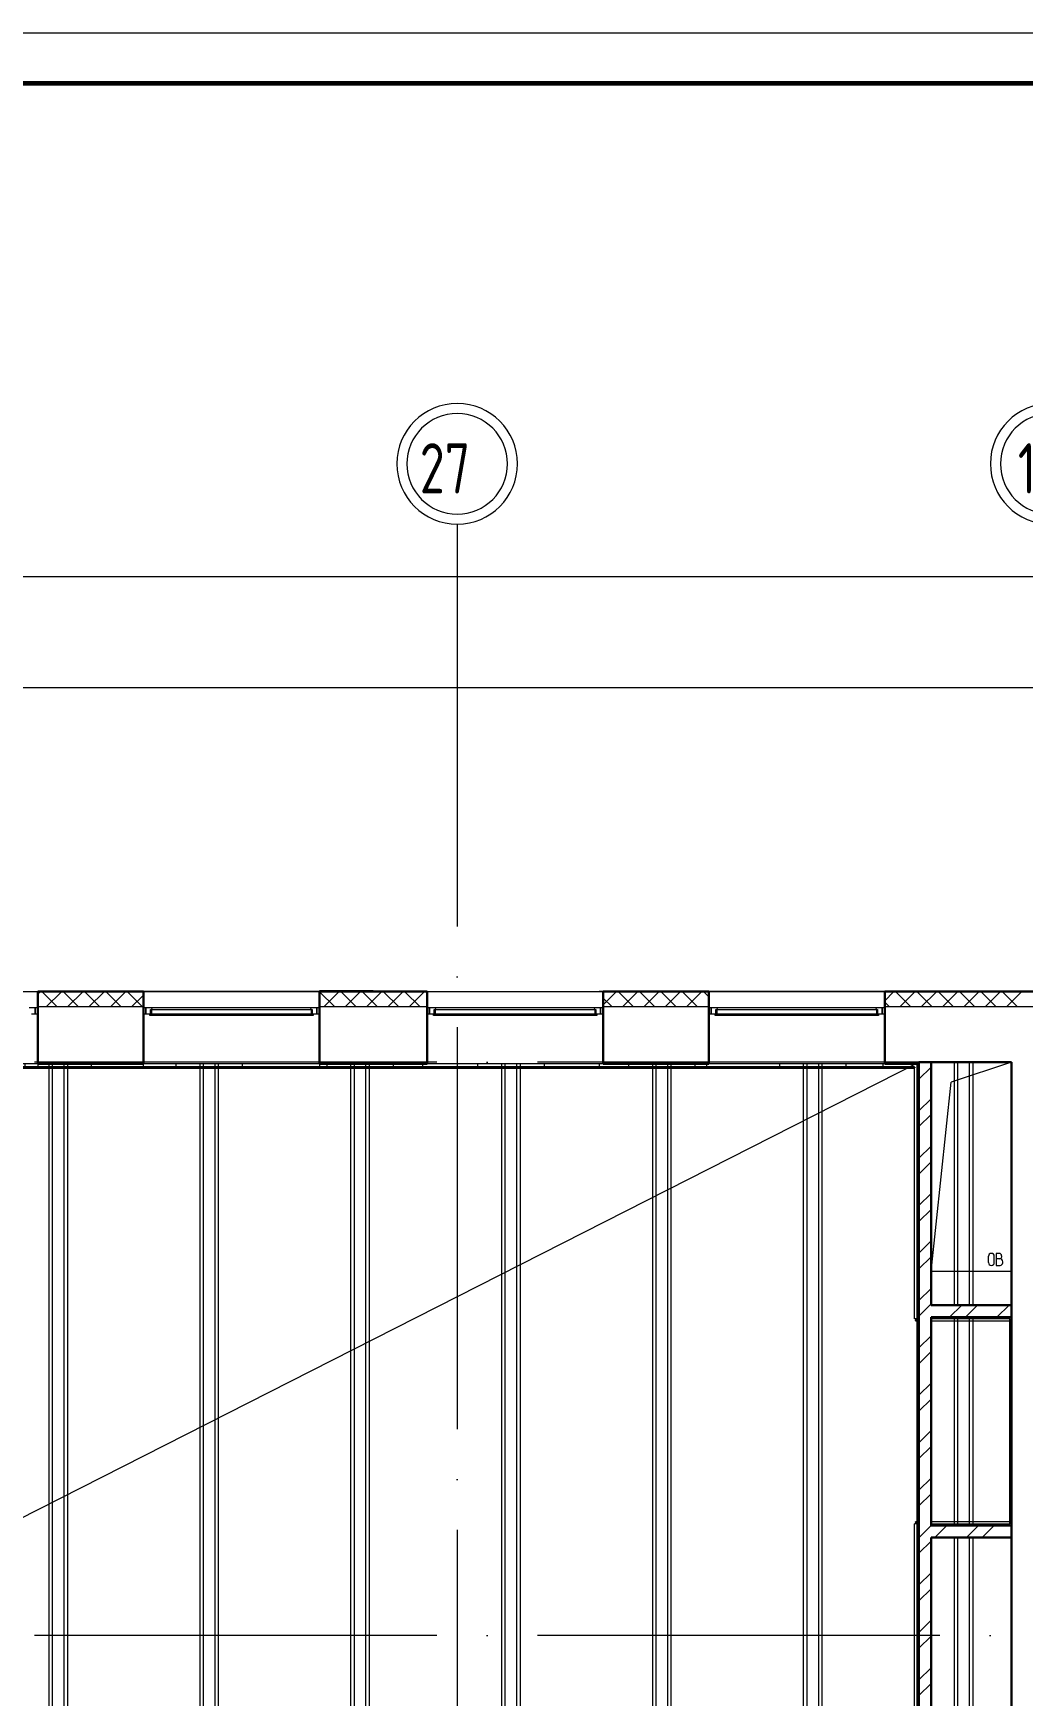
# Model space of a CAD drawing. Header units: millimetres. Extents: x -1073752 to 1436911, y -1379358 to 94781.
# Drawn here: x -901812 to -891976, y -1090287 to -1073756 of the extents above; entities that cross this region are included whole.
import ezdxf

# ---------------------------------------------------------------- set-up
doc = ezdxf.new("R2010")
doc.units = ezdxf.units.MM
doc.linetypes.add('ADSK_Линия сетки', pattern=[25, 20, -2.5, 0, -2.5])
doc.linetypes.add('ADSK_Сверху', pattern=[450, 300, -150])
for name, color, linetype, lineweight in [('_ Окна', 7, 'Continuous', 9), ('Ограждение', 252, 'Continuous', 9), ('Окна', 7, 'Continuous', 9), ('Оси', 252, 'Continuous', 9), ('ОФ_рамка', 8, 'Continuous', 60), ('Перекрытие', 252, 'Continuous', 18), ('Размеры', 250, 'Continuous', 9), ('Стены внутренние', 7, 'Continuous', 18), ('Стены наружные', 7, 'Continuous', 18), ('Стены штриховка', 7, 'Continuous', 9)]:
    doc.layers.add(name, color=color, linetype=linetype, lineweight=lineweight)
doc.layers.add('Линии', color=7, linetype='Continuous', lineweight=9, true_color=0x00a600)
doc.styles.add('GOST Common', font='', dxfattribs={"width": 0.9, "height": 500})
doc.styles.get('GOST Common').set_extended_font_data('GOST 2.304 type A')

# ---------------------------------------------------------------- blocks, each defined once
blk = doc.blocks.new('Перекрытия 2 - Перекрытия 1-1699410-3 этаж копия 1')
at = {"layer": 'Перекрытие', "ltscale": 100}
for p, q in [((-26283, 26745), (-26283, 26710)), ((-26283, 26705), (-26283, 15415)), ((-26046, 26745), (-26046, 26710)), ((-26046, 26705), (-26046, 15415)), ((-26011, 26745), (-26011, 26710)), ((-26011, 26705), (-26011, 15415)), ((-25896, 26745), (-25896, 26710)), ((-25896, 26705), (-25896, 15415)), ((-25861, 26745), (-25861, 26710)), ((-25861, 26705), (-25861, 15415)), ((-25623, 26745), (-25623, 26710)), ((-24783, 26745), (-24783, 26710)), ((-24546, 26745), (-24546, 26710)), ((-24546, 26705), (-24546, 15415)), ((-24511, 26745), (-24511, 26710)), ((-24511, 26705), (-24511, 15415)), ((-24396, 26745), (-24396, 26710)), ((-24396, 26705), (-24396, 15415)), ((-24361, 26745), (-24361, 26710)), ((-24361, 26705), (-24361, 15415)), ((-24123, 26745), (-24123, 26710)), ((-23283, 26745), (-23283, 26710)), ((-23046, 26745), (-23046, 26710)), ((-23046, 26705), (-23046, 15415)), ((-23011, 26745), (-23011, 26710)), ((-23011, 26705), (-23011, 15415)), ((-22896, 26745), (-22896, 26710)), ((-22896, 26705), (-22896, 15415)), ((-22861, 26745), (-22861, 26710)), ((-22861, 26705), (-22861, 15415)), ((-22623, 26745), (-22623, 26710)), ((-21783, 26745), (-21783, 26710)), ((-21546, 26745), (-21546, 26710)), ((-21546, 26705), (-21546, 15415)), ((-21511, 26745), (-21511, 26710)), ((-21511, 26705), (-21511, 15415)), ((-21396, 26745), (-21396, 26710)), ((-21396, 26705), (-21396, 15415)), ((-21361, 26745), (-21361, 26710)), ((-21361, 26705), (-21361, 15415)), ((-21123, 26745), (-21123, 26710)), ((-20283, 26745), (-20283, 26710)), ((-20046, 26745), (-20046, 26710)), ((-20046, 26705), (-20046, 15415)), ((-20011, 26745), (-20011, 26710)), ((-20011, 26705), (-20011, 15415)), ((-19896, 26745), (-19896, 26710)), ((-19896, 26705), (-19896, 15415)), ((-19861, 26745), (-19861, 26710)), ((-19861, 26705), (-19861, 15415)), ((-19623, 26745), (-19623, 26710)), ((-18783, 26745), (-18783, 26710)), ((-18546, 26745), (-18546, 26710)), ((-18546, 26705), (-18546, 15415)), ((-18511, 26745), (-18511, 26710)), ((-18511, 26705), (-18511, 15415)), ((-18396, 26745), (-18396, 26710)), ((-18396, 26705), (-18396, 15415)), ((-18361, 26745), (-18361, 26710)), ((-18361, 26705), (-18361, 15415)), ((-18123, 26745), (-18123, 26710)), ((-17283, 26745), (-17283, 26710)), ((-17046, 26745), (-17046, 26710)), ((-17046, 26705), (-17046, 15415)), ((-17011, 26745), (-17011, 26710)), ((-17011, 26705), (-17011, 15415)), ((-16896, 26745), (-16896, 26710)), ((-16896, 26705), (-16896, 15415)), ((-16861, 26745), (-16861, 26710)), ((-16861, 26705), (-16861, 15415)), ((-16623, 26745), (-16623, 26710)), ((-15783, 26745), (-15783, 26710)), ((-15546, 26745), (-15546, 26710)), ((-15546, 26705), (-15546, 15415)), ((-15511, 26745), (-15511, 26710)), ((-15511, 26705), (-15511, 15415)), ((-15396, 26745), (-15396, 26710)), ((-15396, 26705), (-15396, 15415)), ((-15361, 26745), (-15361, 26710)), ((-15361, 26705), (-15361, 15415)), ((-15123, 26745), (-15123, 26710)), ((-14283, 26745), (-14283, 26710)), ((-14046, 26745), (-14046, 26710)), ((-14046, 26705), (-14046, 15415)), ((-14011, 26745), (-14011, 26710)), ((-14011, 26705), (-14011, 15415)), ((-13896, 26745), (-13896, 26710)), ((-13896, 26705), (-13896, 15415)), ((-13861, 26745), (-13861, 26710)), ((-13861, 26705), (-13861, 15415)), ((-13623, 26745), (-13623, 26710)), ((-12783, 26745), (-12783, 26710)), ((-12546, 26745), (-12546, 26710)), ((-12546, 26705), (-12546, 15415)), ((-12511, 26745), (-12511, 26710)), ((-12511, 26705), (-12511, 15415)), ((-12396, 26745), (-12396, 26710)), ((-12396, 26705), (-12396, 15415)), ((-12361, 26745), (-12361, 26710)), ((-12361, 26705), (-12361, 15415)), ((-12123, 26745), (-12123, 26710)), ((-11283, 26745), (-11283, 26710)), ((-11046, 26745), (-11046, 26710)), ((-11046, 26705), (-11046, 15415)), ((-11011, 26745), (-11011, 26710)), ((-11011, 26705), (-11011, 15415)), ((-10896, 26745), (-10896, 26710)), ((-10896, 26705), (-10896, 15415)), ((-10861, 26745), (-10861, 26710)), ((-10861, 26705), (-10861, 15415)), ((-10623, 26745), (-10623, 26710)), ((-9783, 26745), (-9783, 26710)), ((-9546, 26745), (-9546, 26710)), ((-9546, 26705), (-9546, 15415)), ((-9511, 26745), (-9511, 26710)), ((-9511, 26705), (-9511, 15415)), ((-9396, 26745), (-9396, 26710)), ((-9396, 26705), (-9396, 15415)), ((-9361, 26745), (-9361, 26710)), ((-9361, 26705), (-9361, 15415)), ((-9123, 26745), (-9123, 26710)), ((-8283, 26745), (-8283, 26710)), ((-8046, 26745), (-8046, 26710)), ((-8046, 26705), (-8046, 15415)), ((-8011, 26745), (-8011, 26710)), ((-8011, 26705), (-8011, 15415)), ((-7896, 26745), (-7896, 26710)), ((-7896, 26705), (-7896, 15415)), ((-7861, 26745), (-7861, 26710)), ((-7861, 26705), (-7861, 15415)), ((-7623, 26745), (-7623, 26710)), ((-6783, 26745), (-6783, 26710)), ((-6546, 26745), (-6546, 26710)), ((-6546, 26705), (-6546, 15415)), ((-6511, 26745), (-6511, 26710)), ((-6511, 26705), (-6511, 15415)), ((-6396, 26745), (-6396, 26710)), ((-6396, 26705), (-6396, 15415)), ((-6361, 26745), (-6361, 26710)), ((-6361, 26705), (-6361, 15415)), ((-6123, 26745), (-6123, 26710)), ((-5283, 26745), (-5283, 26710)), ((-5046, 26745), (-5046, 26710)), ((-5046, 26705), (-5046, 15415)), ((-5011, 26745), (-5011, 26710)), ((-5011, 26705), (-5011, 15415)), ((-4896, 26745), (-4896, 26710)), ((-4896, 26705), (-4896, 15415)), ((-4861, 26745), (-4861, 26710)), ((-4861, 26705), (-4861, 15415)), ((-4623, 26745), (-4623, 26710)), ((-3546, 26760), (-3546, 24345)), ((-3511, 26760), (-3511, 24345)), ((-3396, 26760), (-3396, 24345)), ((-3361, 26760), (-3361, 24345)), ((-3546, 24225), (-3546, 22155)), ((-3511, 24225), (-3511, 22155)), ((-3396, 24225), (-3396, 22155)), ((-3361, 24225), (-3361, 22155)), ((-3546, 22035), (-3546, 19955)), ((-3511, 22035), (-3511, 19955)), ((-3396, 22035), (-3396, 19955)), ((-3361, 22035), (-3361, 19955)), ((-3546, 19835), (-3546, 18005)), ((-3511, 19835), (-3511, 18005)), ((-3396, 19835), (-3396, 18005)), ((-3361, 19835), (-3361, 18005)), ((-3546, 17885), (-3546, 17095)), ((-3511, 17885), (-3511, 17095)), ((-3396, 17885), (-3396, 17095)), ((-3361, 17885), (-3361, 17095)), ((-3546, 16975), (-3546, 15360)), ((-3511, 16975), (-3511, 15360)), ((-3396, 16975), (-3396, 15360)), ((-3361, 16975), (-3361, 15360)), ((-26283, 15410), (-26283, 15375)), ((-26046, 15410), (-26046, 15375)), ((-26011, 15410), (-26011, 15375)), ((-25896, 15410), (-25896, 15375)), ((-25861, 15410), (-25861, 15375)), ((-25623, 15410), (-25623, 15375)), ((-24783, 15410), (-24783, 15375)), ((-24546, 15410), (-24546, 15375)), ((-24511, 15410), (-24511, 15375)), ((-24396, 15410), (-24396, 15375)), ((-24361, 15410), (-24361, 15375)), ((-24123, 15410), (-24123, 15375)), ((-23283, 15410), (-23283, 15375)), ((-23046, 15410), (-23046, 15375)), ((-23011, 15410), (-23011, 15375)), ((-22896, 15410), (-22896, 15375)), ((-22861, 15410), (-22861, 15375)), ((-22623, 15410), (-22623, 15375)), ((-21783, 15410), (-21783, 15375)), ((-21546, 15410), (-21546, 15375)), ((-21511, 15410), (-21511, 15375)), ((-21396, 15410), (-21396, 15375)), ((-21361, 15410), (-21361, 15375)), ((-21123, 15410), (-21123, 15375)), ((-20283, 15410), (-20283, 15375)), ((-20046, 15410), (-20046, 15375)), ((-20011, 15410), (-20011, 15375)), ((-19896, 15410), (-19896, 15375)), ((-19861, 15410), (-19861, 15375)), ((-19623, 15410), (-19623, 15375)), ((-18783, 15410), (-18783, 15375)), ((-18546, 15410), (-18546, 15375)), ((-18511, 15410), (-18511, 15375)), ((-18396, 15410), (-18396, 15375)), ((-18361, 15410), (-18361, 15375)), ((-18123, 15410), (-18123, 15375)), ((-17283, 15410), (-17283, 15375)), ((-17046, 15410), (-17046, 15375)), ((-17011, 15410), (-17011, 15375)), ((-16896, 15410), (-16896, 15375)), ((-16861, 15410), (-16861, 15375)), ((-16623, 15410), (-16623, 15375)), ((-15783, 15410), (-15783, 15375)), ((-15546, 15410), (-15546, 15375)), ((-15511, 15410), (-15511, 15375)), ((-15396, 15410), (-15396, 15375)), ((-15361, 15410), (-15361, 15375)), ((-15123, 15410), (-15123, 15375)), ((-14283, 15410), (-14283, 15375)), ((-14046, 15410), (-14046, 15375)), ((-14011, 15410), (-14011, 15375)), ((-13896, 15410), (-13896, 15375)), ((-13861, 15410), (-13861, 15375)), ((-13623, 15410), (-13623, 15375)), ((-12783, 15410), (-12783, 15375)), ((-12546, 15410), (-12546, 15375)), ((-12511, 15410), (-12511, 15375)), ((-12396, 15410), (-12396, 15375)), ((-12361, 15410), (-12361, 15375)), ((-12123, 15410), (-12123, 15375)), ((-11283, 15410), (-11283, 15375)), ((-11046, 15410), (-11046, 15375)), ((-11011, 15410), (-11011, 15375)), ((-10896, 15410), (-10896, 15375)), ((-10861, 15410), (-10861, 15375)), ((-10623, 15410), (-10623, 15375)), ((-9783, 15410), (-9783, 15375)), ((-9546, 15410), (-9546, 15375)), ((-9511, 15410), (-9511, 15375)), ((-9396, 15410), (-9396, 15375)), ((-9361, 15410), (-9361, 15375)), ((-9123, 15410), (-9123, 15375)), ((-8283, 15410), (-8283, 15375)), ((-8046, 15410), (-8046, 15375)), ((-8011, 15410), (-8011, 15375)), ((-7896, 15410), (-7896, 15375)), ((-7861, 15410), (-7861, 15375)), ((-7623, 15410), (-7623, 15375)), ((-6783, 15410), (-6783, 15375)), ((-6546, 15410), (-6546, 15375)), ((-6511, 15410), (-6511, 15375)), ((-6396, 15410), (-6396, 15375)), ((-6361, 15410), (-6361, 15375)), ((-6123, 15410), (-6123, 15375)), ((-5283, 15410), (-5283, 15375)), ((-5046, 15410), (-5046, 15375)), ((-5011, 15410), (-5011, 15375)), ((-4896, 15410), (-4896, 15375)), ((-4861, 15410), (-4861, 15375)), ((-4623, 15410), (-4623, 15375))]:
    blk.add_line(p, q, dxfattribs=at)
blk = doc.blocks.new('3 этаж')
at = {"layer": '_ Окна', "color": 251, "lineweight": 18, "true_color": 0x636466}
for p, q in [((264801, 29777), (264741, 29777)), ((264801, 29719), (264801, 29777)), ((265960, 29777), (265901, 29777)), ((265901, 29777), (265901, 29719)), ((265947, 29719), (265947, 29760)), ((265947, 29760), (265959, 29760)), ((265965, 29760), (265960, 29777)), ((267541, 29777), (267537, 29760)), ((267601, 29777), (267541, 29777)), ((267543, 29760), (267555, 29760)), ((267555, 29760), (267555, 29719)), ((267601, 29719), (267601, 29777)), ((268780, 29777), (268721, 29777)), ((268721, 29777), (268721, 29719)), ((268767, 29719), (268767, 29760)), ((268767, 29760), (268779, 29760)), ((268785, 29760), (268780, 29777)), ((270361, 29777), (270357, 29760)), ((270421, 29777), (270361, 29777)), ((270363, 29760), (270375, 29760)), ((270375, 29760), (270375, 29719)), ((270421, 29719), (270421, 29777)), ((271580, 29777), (271521, 29777)), ((271521, 29777), (271521, 29719)), ((271567, 29719), (271567, 29760)), ((271567, 29760), (271579, 29760)), ((271585, 29760), (271580, 29777)), ((273161, 29777), (273157, 29760)), ((273221, 29777), (273161, 29777)), ((273163, 29760), (273175, 29760)), ((273175, 29760), (273175, 29719)), ((273221, 29719), (273221, 29777)), ((264763, 29719), (264801, 29719)), ((265901, 29719), (265939, 29719)), ((267563, 29719), (267601, 29719)), ((268721, 29719), (268759, 29719)), ((270383, 29719), (270421, 29719)), ((271521, 29719), (271559, 29719)), ((273183, 29719), (273221, 29719))]:
    blk.add_line(p, q, dxfattribs=at)
at = {"layer": '_ Окна', "color": 251, "true_color": 0x636466}
for p, q in [((264826, 29777), (264801, 29777)), ((264801, 29777), (264801, 29719)), ((265901, 29777), (265876, 29777)), ((265901, 29719), (265901, 29777)), ((267626, 29777), (267601, 29777)), ((267601, 29777), (267601, 29719)), ((268721, 29777), (268696, 29777)), ((268721, 29719), (268721, 29777)), ((270446, 29777), (270421, 29777)), ((270421, 29777), (270421, 29719)), ((271521, 29777), (271496, 29777)), ((271521, 29719), (271521, 29777)), ((273246, 29777), (273221, 29777)), ((273221, 29777), (273221, 29719)), ((264801, 29719), (264826, 29719)), ((265876, 29719), (265901, 29719)), ((267601, 29719), (267626, 29719)), ((268696, 29719), (268721, 29719)), ((270421, 29719), (270446, 29719)), ((271496, 29719), (271521, 29719)), ((273221, 29719), (273246, 29719))]:
    blk.add_line(p, q, dxfattribs=at)
at = {"layer": 'Линии', "color": 251, "linetype": 'ADSK_Сверху', "ltscale": 200, "true_color": 0x636466}
blk.add_line((251146, 17837), (273586, 29237), dxfattribs=at)
at = {"layer": 'Линии', "color": 251, "lineweight": 18, "ltscale": 200, "true_color": 0x636466}
for p, q in [((274506, 29237), (273906, 29039)), ((273706, 27157), (273906, 29039)), ((274278, 27245), (274278, 27307)), ((274335, 27245), (274335, 27307)), ((274385, 27336), (274355, 27336)), ((274355, 27336), (274355, 27216)), ((274389, 27283), (274355, 27283)), ((274409, 27303), (274409, 27313)), ((274506, 27157), (273706, 27157)), ((274355, 27216), (274392, 27216)), ((274419, 27243), (274419, 27253))]:
    blk.add_line(p, q, dxfattribs=at)
at = {"layer": 'Линии', "color": 251, "lineweight": 18, "true_color": 0x636466}
for centre, radius, start, end in [((274306, 27307), 28.7, 0, 180), ((274385, 27313), 23.3, 0, 90), ((274389, 27303), 20, 270, 0), ((274389, 27253), 30, 0, 90), ((274306, 27245), 28.7, 180, 0), ((274392, 27243), 26.7, 270, 0)]:
    blk.add_arc(centre, radius, start, end, dxfattribs=at)
at = {"layer": 'Ограждение', "color": 251, "true_color": 0x636466}
for p, q in [((273551, 26687), (273551, 26667)), ((273551, 26667), (273571, 26667)), ((273706, 26667), (274491, 26667)), ((273551, 24667), (273551, 24647)), ((273571, 24667), (273551, 24667)), ((274491, 24667), (273706, 24667))]:
    blk.add_line(p, q, dxfattribs=at)
for points, knots in [([(273551, 26667), (273551, 26667), (273551, 26667), (273551, 26667), (273551, 26667), (273552, 26668), (273552, 26668), (273552, 26668), (273553, 26669), (273553, 26669), (273554, 26669), (273554, 26670), (273555, 26670), (273555, 26671), (273556, 26672)], [0, 0, 0, 0, 0.166667, 0.25, 0.333333, 0.416667, 0.458333, 0.5, 0.583333, 0.666667, 0.708333, 0.75, 0.833333, 1, 1, 1, 1]), ([(273556, 24662), (273555, 24662), (273555, 24663), (273554, 24663), (273553, 24664), (273553, 24664), (273553, 24665), (273552, 24665), (273552, 24665), (273552, 24666), (273551, 24666), (273551, 24666), (273551, 24666), (273551, 24667), (273551, 24667)], [0, 0, 0, 0, 0.166667, 0.25, 0.333333, 0.375, 0.416667, 0.5, 0.541667, 0.583333, 0.666667, 0.75, 0.833333, 1, 1, 1, 1])]:
    blk.add_open_spline(points, degree=3, knots=knots, dxfattribs=at)
at = {"layer": 'Окна', "color": 251, "true_color": 0x636466}
for p, q in [((265959, 29760), (267543, 29760)), ((265959, 29719), (265959, 29760)), ((267541, 29777), (265960, 29777)), ((267543, 29760), (267543, 29719)), ((268779, 29760), (270363, 29760)), ((268779, 29719), (268779, 29760)), ((270361, 29777), (268780, 29777)), ((270363, 29760), (270363, 29719)), ((271579, 29760), (273163, 29760)), ((271579, 29719), (271579, 29760)), ((273161, 29777), (271580, 29777)), ((273163, 29760), (273163, 29719)), ((265939, 29719), (267563, 29719)), ((265939, 29702), (265939, 29719)), ((267563, 29702), (265939, 29702)), ((267563, 29719), (267563, 29702)), ((268759, 29719), (270383, 29719)), ((268759, 29702), (268759, 29719)), ((270383, 29702), (268759, 29702)), ((270383, 29719), (270383, 29702)), ((271559, 29719), (273183, 29719)), ((271559, 29702), (271559, 29719)), ((273183, 29702), (271559, 29702)), ((273183, 29719), (273183, 29702))]:
    blk.add_line(p, q, dxfattribs=at)
at = {"layer": 'Оси', "color": 251, "linetype": 'ADSK_Линия сетки', "ltscale": 200, "true_color": 0x636466}
for p, q in [((268996, 34587), (268996, 13337)), ((308796, 29237), (237074, 29237)), ((308796, 23537), (237074, 23537))]:
    blk.add_line(p, q, dxfattribs=at)
at = {"layer": 'Оси', "color": 251, "lineweight": 20, "true_color": 0x636466}
for centre, radius, start, end in [((268996, 35187), 600, 0, 180), ((274896, 35187), 600, 0, 180), ((268996, 35187), 500, 0, 180), ((274896, 35187), 500, 0, 180), ((268996, 35187), 600, 180, 0), ((268996, 35187), 500, 180, 0), ((274896, 35187), 600, 180, 0), ((274896, 35187), 500, 180, 0)]:
    blk.add_arc(centre, radius, start, end, dxfattribs=at)
at = {"layer": 'Перекрытие', "color": 251, "true_color": 0x636466}
blk.add_line((274506, 27157), (273706, 27157), dxfattribs=at)
at = {"layer": 'Размеры', "color": 251, "lineweight": 20, "true_color": 0x636466}
for p, q in [((250996, 34068), (304896, 34068)), ((250996, 32964), (274896, 32964))]:
    blk.add_line(p, q, dxfattribs=at)
at = {"layer": 'Стены внутренние', "color": 251, "true_color": 0x636466}
for p, q in [((263076, 29939), (264826, 29939)), ((265876, 29939), (267626, 29939)), ((268696, 29939), (270446, 29939)), ((271496, 29939), (273246, 29939)), ((265876, 29787), (264826, 29787)), ((268696, 29787), (267626, 29787)), ((271496, 29787), (270446, 29787)), ((274961, 29787), (273246, 29787)), ((264826, 29237), (265876, 29237)), ((267626, 29237), (268696, 29237)), ((270446, 29237), (271496, 29237)), ((273246, 29237), (273586, 29237))]:
    blk.add_line(p, q, dxfattribs=at)
at = {"layer": 'Стены внутренние', "color": 251, "lineweight": 30, "true_color": 0x636466}
for p, q in [((264826, 29237), (264826, 29939)), ((264826, 29939), (265876, 29939)), ((265876, 29237), (265876, 29939)), ((267626, 29237), (267626, 29939)), ((267626, 29939), (268696, 29939)), ((268696, 29237), (268696, 29939)), ((270446, 29237), (270446, 29939)), ((270446, 29939), (271496, 29939)), ((271496, 29237), (271496, 29939)), ((273246, 29237), (273246, 29939)), ((275476, 29939), (273246, 29939)), ((274506, 29237), (273706, 29237)), ((274506, 26822), (274506, 29237)), ((274506, 24632), (274506, 26702)), ((274506, 22432), (274506, 24512))]:
    blk.add_line(p, q, dxfattribs=at)
at = {"layer": 'Стены внутренние', "color": 251, "linetype": 'Continuous', "lineweight": 9, "true_color": 0x636466}
for p, q in [((264828, 29915), (264849, 29937)), ((265021, 29787), (264871, 29937)), ((264911, 29787), (265061, 29937)), ((265233, 29787), (265083, 29937)), ((265123, 29787), (265273, 29937)), ((265445, 29787), (265295, 29937)), ((265335, 29787), (265485, 29937)), ((265657, 29787), (265507, 29937)), ((265548, 29787), (265698, 29937)), ((265563, 29937), (265562, 29939)), ((265869, 29787), (265719, 29937)), ((267778, 29787), (267628, 29937)), ((267669, 29787), (267819, 29937)), ((267991, 29787), (267841, 29937)), ((267881, 29787), (268031, 29937)), ((268203, 29787), (268053, 29937)), ((268093, 29787), (268243, 29937)), ((268415, 29787), (268265, 29937)), ((268305, 29787), (268455, 29937)), ((268627, 29787), (268477, 29937)), ((268517, 29787), (268667, 29937)), ((268694, 29932), (268689, 29937)), ((270446, 29806), (270577, 29937)), ((270748, 29787), (270598, 29937)), ((270639, 29787), (270789, 29937)), ((270960, 29787), (270810, 29937)), ((270843, 29937), (270842, 29939)), ((270851, 29787), (271001, 29937)), ((270986, 29939), (270985, 29937)), ((271173, 29787), (271023, 29937)), ((271063, 29787), (271213, 29937)), ((271385, 29787), (271235, 29937)), ((271275, 29787), (271425, 29937)), ((271494, 29890), (271447, 29937)), ((273246, 29848), (273334, 29937)), ((273506, 29787), (273356, 29937)), ((273396, 29787), (273546, 29937)), ((273718, 29787), (273568, 29937)), ((273609, 29787), (273759, 29937)), ((273930, 29787), (273780, 29937)), ((273802, 29939), (273800, 29937)), ((273821, 29787), (273971, 29937)), ((274142, 29787), (273992, 29937)), ((274033, 29787), (274183, 29937)), ((274036, 29939), (274035, 29937)), ((274355, 29787), (274205, 29937)), ((274245, 29787), (274395, 29937)), ((274567, 29787), (274417, 29937)), ((274457, 29787), (274607, 29937)), ((265760, 29787), (265874, 29901)), ((270536, 29787), (270448, 29875)), ((271487, 29787), (271496, 29795)), ((273246, 29908), (273248, 29908)), ((273294, 29787), (273246, 29835))]:
    blk.add_line(p, q, dxfattribs=at)
at = {"layer": 'Стены наружные', "color": 251, "true_color": 0x636466}
for p, q in [((264826, 29944), (264826, 29939)), ((264826, 29944), (267626, 29944)), ((265351, 29939), (265351, 29944)), ((265876, 29944), (265876, 29939)), ((270406, 29944), (273821, 29944)), ((270406, 29939), (270406, 29944)), ((270941, 29939), (270941, 29944)), ((271476, 29939), (271476, 29944)), ((273821, 29939), (273821, 29944)), ((267626, 29192), (262006, 29192)), ((264826, 29222), (263076, 29222)), ((264826, 29222), (264826, 29192)), ((267626, 29222), (265876, 29222)), ((265876, 29192), (265876, 29222)), ((267626, 29222), (267626, 29192)), ((273541, 29192), (267626, 29192)), ((268656, 29192), (268656, 29222)), ((270446, 29222), (268696, 29222)), ((270406, 29222), (270406, 29192)), ((271476, 29192), (271476, 29222)), ((273246, 29222), (271496, 29222)), ((273226, 29222), (273226, 29192)), ((273541, 29187), (273541, 29192)), ((273541, 26687), (273541, 29182)), ((273571, 26687), (273541, 26687)), ((274491, 26687), (273706, 26687)), ((274491, 24647), (274491, 26687)), ((273541, 22297), (273541, 24647)), ((273571, 24647), (273541, 24647)), ((273706, 24647), (274491, 24647))]:
    blk.add_line(p, q, dxfattribs=at)
at = {"layer": 'Стены наружные', "color": 251, "lineweight": 30, "true_color": 0x636466}
for p, q in [((267626, 29944), (268161, 29944)), ((267626, 29944), (267626, 29939)), ((268161, 29939), (267626, 29939)), ((268161, 29944), (268161, 29939)), ((251191, 29187), (273541, 29187)), ((273541, 29182), (251191, 29182)), ((264826, 29222), (264826, 29237)), ((264826, 29222), (265876, 29222)), ((265876, 29222), (265876, 29237)), ((267626, 29222), (267626, 29237)), ((267626, 29222), (268696, 29222)), ((268696, 29222), (268696, 29237)), ((270446, 29222), (270446, 29237)), ((270446, 29222), (271496, 29222)), ((271496, 29222), (271496, 29237)), ((273246, 29222), (273246, 29237)), ((273571, 29222), (273246, 29222)), ((273541, 29182), (273541, 29187)), ((273571, 17852), (273571, 29222)), ((273586, 29237), (273586, 17837)), ((273586, 29237), (273706, 29237)), ((273706, 29237), (273706, 26822)), ((274506, 26822), (273706, 26822)), ((274506, 26822), (274506, 26702)), ((274506, 26702), (273706, 26702)), ((273706, 26702), (273706, 24632)), ((274506, 24632), (273706, 24632)), ((274506, 24632), (274506, 24512)), ((274506, 24512), (273706, 24512)), ((273706, 24512), (273706, 22432))]:
    blk.add_line(p, q, dxfattribs=at)
at = {"layer": 'Стены наружные', "color": 251, "linetype": 'Continuous', "lineweight": 9, "true_color": 0x636466}
for p, q in [((265195, 29222), (265210, 29237)), ((265619, 29222), (265634, 29237)), ((267740, 29222), (267755, 29237)), ((268165, 29222), (268180, 29237)), ((268589, 29222), (268604, 29237)), ((270710, 29222), (270725, 29237)), ((271134, 29222), (271149, 29237)), ((273256, 29222), (273271, 29237)), ((273571, 29112), (273586, 29127)), ((273586, 29225), (273597, 29237)), ((273586, 29068), (273706, 29188)), ((273586, 28754), (273706, 28874)), ((273571, 28688), (273586, 28703)), ((273586, 28597), (273706, 28717)), ((273571, 28264), (273586, 28279)), ((273586, 28283), (273706, 28403)), ((273586, 28125), (273706, 28245)), ((273571, 27840), (273586, 27855)), ((273586, 27811), (273706, 27931)), ((273586, 27654), (273706, 27774)), ((273586, 27340), (273706, 27460)), ((273571, 27415), (273586, 27430)), ((273586, 27182), (273706, 27302)), ((273571, 26991), (273586, 27006)), ((273586, 26868), (273706, 26988)), ((273586, 26711), (273696, 26822)), ((273696, 26822), (273706, 26831)), ((273891, 26702), (274011, 26822)), ((274048, 26702), (274168, 26822)), ((274362, 26702), (274482, 26822)), ((273571, 26567), (273586, 26582)), ((273586, 26397), (273706, 26517)), ((273586, 26239), (273706, 26359)), ((273571, 26142), (273586, 26157)), ((273586, 25925), (273706, 26045)), ((273586, 25768), (273706, 25888)), ((273571, 25718), (273586, 25733)), ((273586, 25454), (273706, 25574)), ((273571, 25294), (273586, 25309)), ((273586, 25297), (273706, 25417)), ((273586, 24982), (273706, 25102)), ((273571, 24870), (273586, 24885)), ((273586, 24825), (273706, 24945)), ((273587, 24512), (273707, 24632)), ((273744, 24512), (273864, 24632)), ((274058, 24512), (274178, 24632)), ((274215, 24512), (274335, 24632)), ((273586, 24511), (273587, 24512)), ((273586, 24354), (273706, 24474)), ((273571, 24445), (273586, 24460)), ((273586, 24039), (273706, 24159)), ((273571, 24021), (273586, 24036)), ((273586, 23882), (273706, 24002)), ((273586, 23568), (273706, 23688)), ((273571, 23597), (273586, 23612)), ((273586, 23411), (273706, 23531)), ((273571, 23173), (273586, 23188)), ((273586, 23096), (273706, 23216)), ((273586, 22939), (273706, 23059))]:
    blk.add_line(p, q, dxfattribs=at)
at = {"layer": 'Стены штриховка', "color": 251, "true_color": 0x636466}
for p, q in [((264828, 29863), (264828, 29937)), ((264828, 29937), (265874, 29937)), ((265874, 29937), (265874, 29863)), ((267628, 29863), (267628, 29937)), ((267628, 29937), (268694, 29937)), ((268694, 29937), (268694, 29863)), ((270448, 29863), (270448, 29937)), ((270448, 29937), (271494, 29937)), ((271494, 29937), (271494, 29863)), ((273248, 29937), (274959, 29937)), ((273248, 29863), (273248, 29937)), ((264826, 29863), (264828, 29863)), ((265874, 29863), (265876, 29863)), ((267626, 29863), (267628, 29863)), ((268694, 29863), (268696, 29863)), ((270446, 29863), (270448, 29863)), ((271494, 29863), (271496, 29863)), ((273246, 29863), (273248, 29863))]:
    blk.add_line(p, q, dxfattribs=at)
at = {"layer": 'Перекрытие', "color": 251, "true_color": 0x636466}
blk.add_blockref('Перекрытия 2 - Перекрытия 1-1699410-3 этаж копия 1', (277482, 2476), dxfattribs=at)
at = {"layer": 'Оси', "color": 251, "true_color": 0x636466, "style": 'GOST Common', "width": 0.9}
for s, p in [('27', (268624, 34892)), ('10', (274569, 34892))]:
    blk.add_text(s, height=500, dxfattribs=at).set_placement(p)
blk = doc.blocks.new('А0')
at = {"layer": 'ОФ_рамка', "color": 0, "linetype": 'Continuous', "lineweight": 5, "ltscale": 100}
blk.add_lwpolyline([(341068, -309617), (222168, -309617)], dxfattribs=at)
at = {"layer": 'ОФ_рамка', "color": 0, "linetype": 'Continuous', "ltscale": 100}
blk.add_lwpolyline([(340568, -310117), (224168, -310117)], dxfattribs=at)

msp = doc.modelspace()

# ---------------------------------------------------------------- block references
msp.add_blockref('3 этаж', (-1166593.9, -1113224.3))
at = {"layer": 'ОФ_рамка', "color": 0, "lineweight": -2}
msp.add_blockref('А0', (-1158424, -764139.5), dxfattribs=at)

doc.saveas('drawing.dxf')
